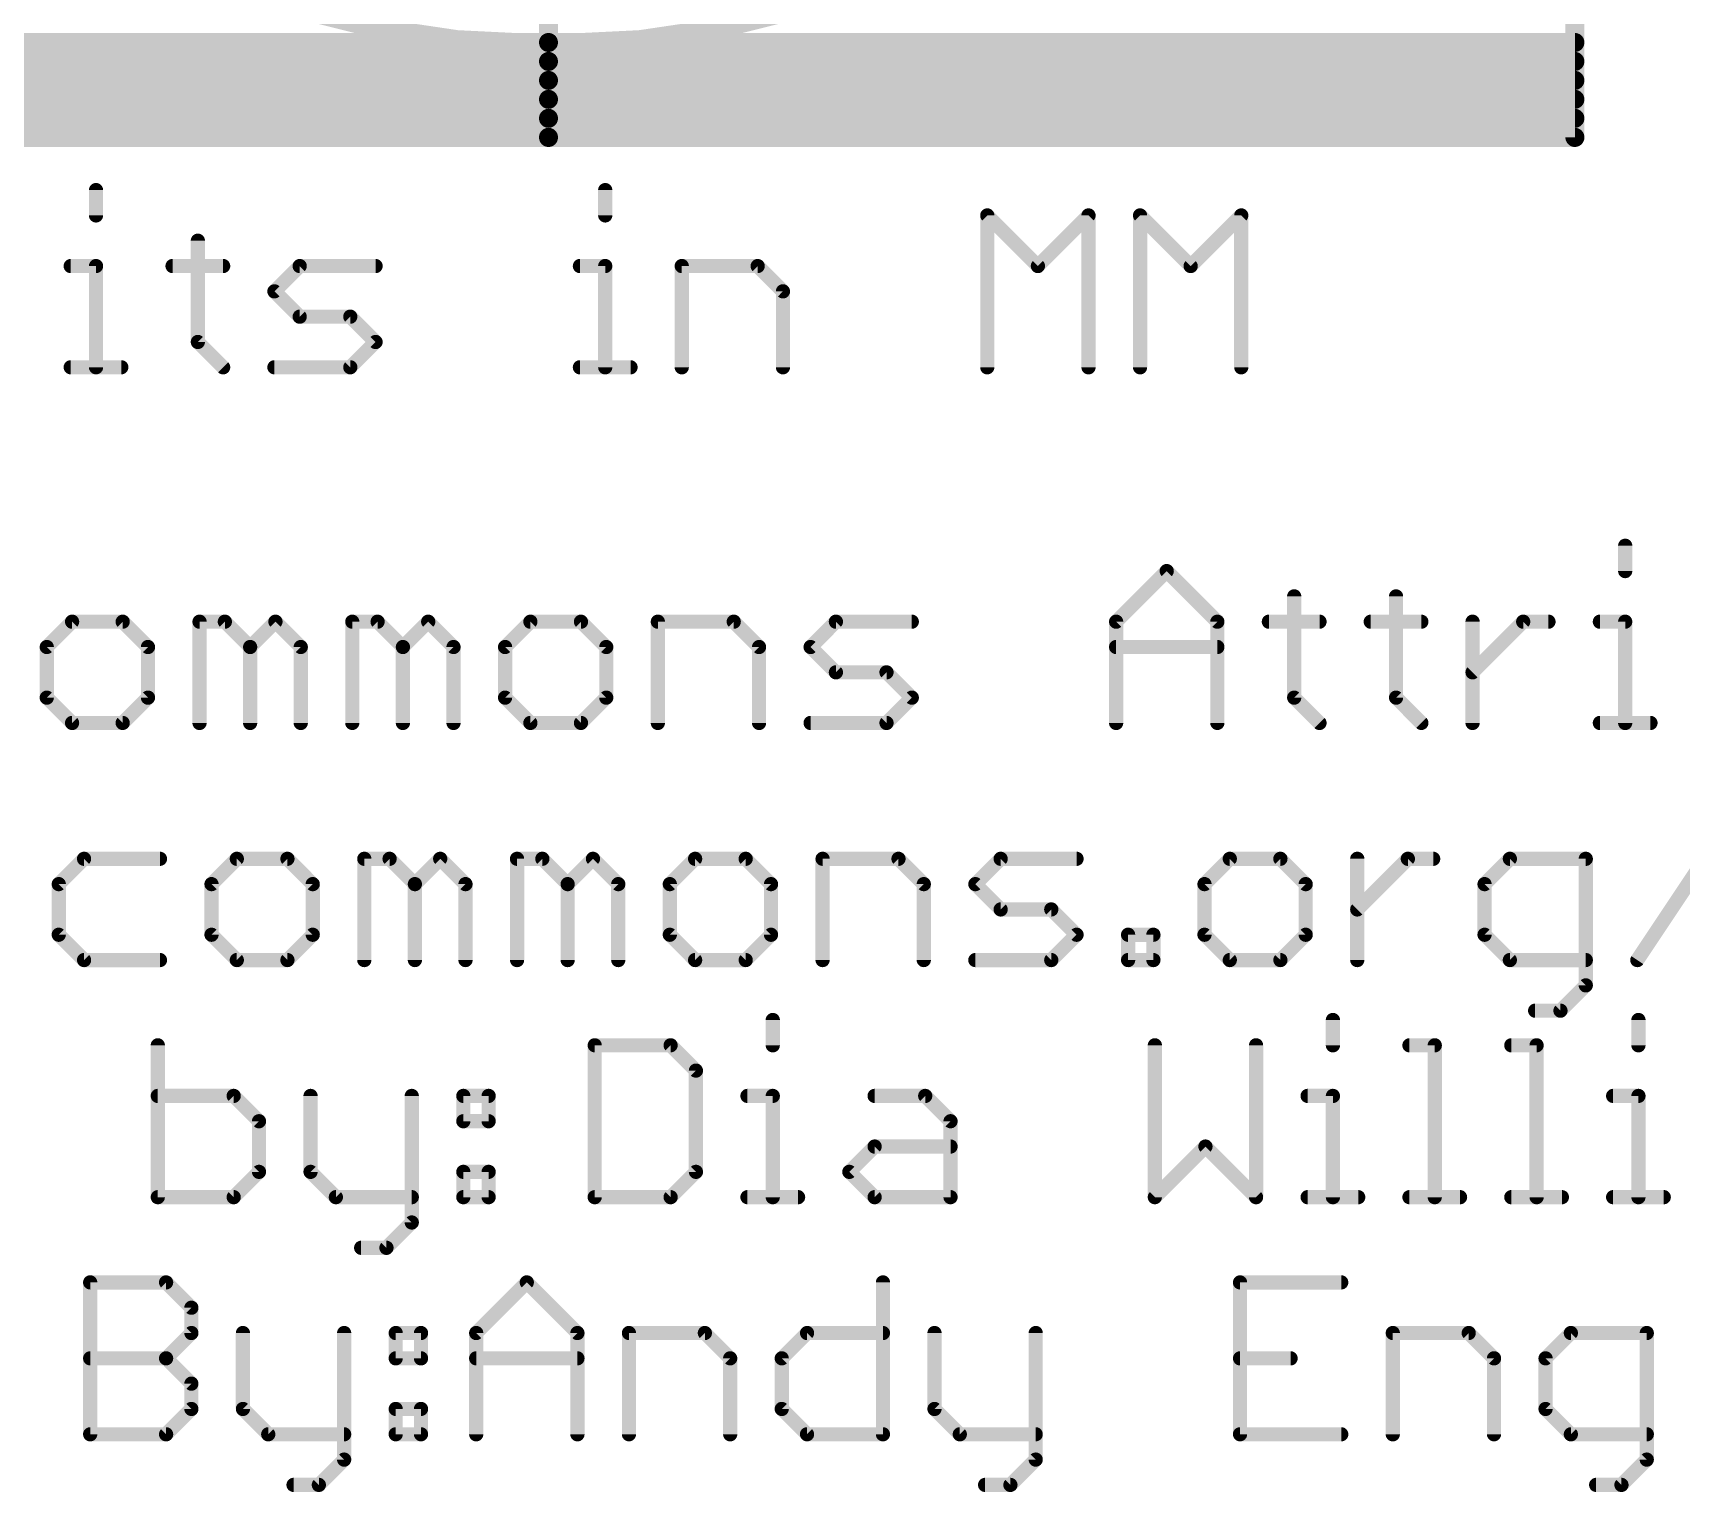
# Model space of a CAD drawing. Extents: x -39 to 92, y -66 to 29.
# Drawn here: x 5.49 to 23.15, y -14.51 to 1.12 of the extents above; entities that cross this region are included whole.
import ezdxf

# ---------------------------------------------------------------- set-up
doc = ezdxf.new("R2010")
doc.units = 0
for name, color, linetype in [('20', 53, 'CONTINUOUS'), ('29', 40, 'CONTINUOUS'), ('47', 4, 'CONTINUOUS'), ('51', 53, 'CONTINUOUS')]:
    doc.layers.add(name, color=color, linetype=linetype)

msp = doc.modelspace()

# ---------------------------------------------------------------- linework, layer by layer
at = {"layer": '20', "const_width": 0.2032}
msp.add_lwpolyline([(11.0109, 0.9982, 1), (11.0109, 20.9982, 1), (11.0109, 0.9982)], format="xyb", dxfattribs=at)
at = {"layer": '29', "const_width": 0.2032}
for points in [[(22.0109, 10.9982), (22.0109, -0.0018)], [(11.0109, -0.0018), (11.0109, 2.8982)], [(11.0109, 2.7982), (11.0109, -0.0018)], [(0.0109, 1.016), (11.0109, 1.016)], [(11.0109, 1.016), (22.0109, 1.016)], [(0.0109, 0.8128), (11.0109, 0.8128)], [(11.0109, 0.8128), (22.0109, 0.8128)], [(0.0109, 0.6096), (11.0109, 0.6096)], [(11.0109, 0.6096), (22.0109, 0.6096)], [(0.0109, 0.4064), (11.0109, 0.4064)], [(11.0109, 0.4064), (22.0109, 0.4064)], [(0.0109, 0.2032), (11.0109, 0.2032)], [(11.0109, 0.2032), (22.0109, 0.2032)], [(0.0109, 0), (11.0109, 0)], [(11.0109, -0.0018), (0.0109, -0.0018)], [(11.0109, 0), (22.0109, 0)], [(22.0109, -0.0018), (11.0109, -0.0018)]]:
    msp.add_lwpolyline(points, dxfattribs=at)
at = {"layer": '29', "const_width": 0.1016}
for points in [[(11.0109, 1.0668, 1), (11.0109, 0.9652)], [(11.0109, 0.9652, 1), (11.0109, 1.0668)], [(22.0109, 0.9652, 1), (22.0109, 1.0668)], [(11.0109, 0.8636, 1), (11.0109, 0.762)], [(11.0109, 0.762, 1), (11.0109, 0.8636)], [(22.0109, 0.762, 1), (22.0109, 0.8636)], [(11.0109, 0.6604, 1), (11.0109, 0.5588)], [(11.0109, 0.5588, 1), (11.0109, 0.6604)], [(22.0109, 0.5588, 1), (22.0109, 0.6604)], [(11.0109, 0.4572, 1), (11.0109, 0.3556)], [(11.0109, 0.3556, 1), (11.0109, 0.4572)], [(22.0109, 0.3556, 1), (22.0109, 0.4572)], [(11.0109, 0.254, 1), (11.0109, 0.1524)], [(11.0109, 0.1524, 1), (11.0109, 0.254)], [(22.0109, 0.1524, 1), (22.0109, 0.254)], [(11.0109, 0.0508, 1), (11.0109, -0.0508)], [(11.0109, 0.049, 1), (11.0109, -0.0526)], [(10.9601, -0.0018, 1), (11.0617, -0.0018)], [(10.9601, -0.0018, 1), (11.0617, -0.0018)], [(11.0109, -0.0508, 1), (11.0109, 0.0508)], [(11.0109, -0.0526, 1), (11.0109, 0.049)], [(21.9601, -0.0018, 1), (22.0617, -0.0018)], [(22.0109, -0.0508, 1), (22.0109, 0.0508)], [(22.0109, -0.0526, 1), (22.0109, 0.049)]]:
    msp.add_lwpolyline(points, format="xyb", dxfattribs=at)
at = {"layer": '47', "const_width": 0.1524}
for points in [[(6.1617, -0.5656), (6.1617, -0.8368)], [(11.6189, -0.5656), (11.6189, -0.8368)], [(15.7134, -2.4638), (15.7134, -0.8368)], [(15.7134, -0.8368), (16.2558, -1.3791)], [(16.2558, -1.3791), (16.7981, -0.8368)], [(16.7981, -0.8368), (16.7981, -2.4638)], [(17.3506, -2.4638), (17.3506, -0.8368)], [(17.3506, -0.8368), (17.8929, -1.3791)], [(17.8929, -1.3791), (18.4353, -0.8368)], [(18.4353, -0.8368), (18.4353, -2.4638)], [(7.2531, -1.108), (7.2531, -2.1926)], [(5.8905, -1.3791), (6.1617, -1.3791)], [(6.1617, -1.3791), (6.1617, -2.4638)], [(6.982, -1.3791), (7.5243, -1.3791)], [(8.0734, -1.6503), (8.3445, -1.3791)], [(8.3445, -1.3791), (9.158, -1.3791)], [(11.3477, -1.3791), (11.6189, -1.3791)], [(11.6189, -1.3791), (11.6189, -2.4638)], [(12.4391, -2.4638), (12.4391, -1.3791)], [(12.4391, -1.3791), (13.2526, -1.3791)], [(13.2526, -1.3791), (13.5238, -1.6503)], [(8.3445, -1.9215), (8.0734, -1.6503)], [(13.5238, -1.6503), (13.5238, -2.4638)], [(8.8869, -1.9215), (8.3445, -1.9215)], [(9.158, -2.1926), (8.8869, -1.9215)], [(7.2531, -2.1926), (7.5243, -2.4638)], [(8.8869, -2.4638), (9.158, -2.1926)], [(5.8905, -2.4638), (6.4328, -2.4638)], [(8.0734, -2.4638), (8.8869, -2.4638)], [(11.3477, -2.4638), (11.89, -2.4638)]]:
    msp.add_lwpolyline(points, dxfattribs=at)
at = {"layer": '47', "const_width": 0.0762}
for points in [[(6.1998, -0.5656, 1), (6.1236, -0.5656)], [(11.657, -0.5656, 1), (11.5808, -0.5656)], [(6.1236, -0.8368, 1), (6.1998, -0.8368)], [(11.5808, -0.8368, 1), (11.657, -0.8368)], [(15.7515, -0.8368, 1), (15.6753, -0.8368)], [(15.7404, -0.8099, 1), (15.6865, -0.8638)], [(16.8362, -0.8368, 1), (16.76, -0.8368)], [(16.8251, -0.8638, 1), (16.7712, -0.8099)], [(17.3887, -0.8368, 1), (17.3125, -0.8368)], [(17.3775, -0.8099, 1), (17.3237, -0.8638)], [(18.4734, -0.8368, 1), (18.3972, -0.8368)], [(18.4622, -0.8638, 1), (18.4083, -0.8099)], [(7.2912, -1.108, 1), (7.215, -1.108)], [(5.8905, -1.341, 1), (5.8905, -1.4172)], [(6.1998, -1.3791, 1), (6.1236, -1.3791)], [(6.1617, -1.4172, 1), (6.1617, -1.341)], [(6.982, -1.341, 1), (6.982, -1.4172)], [(7.5243, -1.4172, 1), (7.5243, -1.341)], [(8.3445, -1.341, 1), (8.3445, -1.4172)], [(8.3715, -1.4061, 1), (8.3176, -1.3522)], [(9.158, -1.4172, 1), (9.158, -1.341)], [(11.3477, -1.341, 1), (11.3477, -1.4172)], [(11.657, -1.3791, 1), (11.5808, -1.3791)], [(11.6189, -1.4172, 1), (11.6189, -1.341)], [(12.4772, -1.3791, 1), (12.401, -1.3791)], [(12.4391, -1.341, 1), (12.4391, -1.4172)], [(13.2796, -1.3522, 1), (13.2257, -1.4061)], [(13.2526, -1.4172, 1), (13.2526, -1.341)], [(16.2288, -1.3522, 1), (16.2827, -1.4061)], [(16.2288, -1.4061, 1), (16.2827, -1.3522)], [(17.866, -1.3522, 1), (17.9199, -1.4061)], [(17.866, -1.4061, 1), (17.9199, -1.3522)], [(8.1003, -1.6234, 1), (8.0464, -1.6772)], [(8.0464, -1.6234, 1), (8.1003, -1.6772)], [(13.5619, -1.6503, 1), (13.4857, -1.6503)], [(13.4969, -1.6772, 1), (13.5507, -1.6234)], [(8.3445, -1.8834, 1), (8.3445, -1.9596)], [(8.3176, -1.9484, 1), (8.3715, -1.8945)], [(8.9138, -1.8945, 1), (8.8599, -1.9484)], [(8.8869, -1.9596, 1), (8.8869, -1.8834)], [(7.2801, -2.1657, 1), (7.2262, -2.2196)], [(9.185, -2.2196, 1), (9.1311, -2.1657)], [(7.215, -2.1926, 1), (7.2912, -2.1926)], [(9.1311, -2.2196, 1), (9.185, -2.1657)], [(5.8905, -2.4257, 1), (5.8905, -2.5019)], [(6.1236, -2.4638, 1), (6.1998, -2.4638)], [(6.4328, -2.5019, 1), (6.4328, -2.4257)], [(7.4973, -2.4907, 1), (7.5512, -2.4369)], [(8.0734, -2.4257, 1), (8.0734, -2.5019)], [(8.8599, -2.4369, 1), (8.9138, -2.4907)], [(8.8869, -2.5019, 1), (8.8869, -2.4257)], [(11.3477, -2.4257, 1), (11.3477, -2.5019)], [(11.5808, -2.4638, 1), (11.657, -2.4638)], [(11.89, -2.5019, 1), (11.89, -2.4257)], [(12.401, -2.4638, 1), (12.4772, -2.4638)], [(13.4857, -2.4638, 1), (13.5619, -2.4638)], [(15.6753, -2.4638, 1), (15.7515, -2.4638)], [(16.76, -2.4638, 1), (16.8362, -2.4638)], [(17.3125, -2.4638, 1), (17.3887, -2.4638)], [(18.3972, -2.4638, 1), (18.4734, -2.4638)]]:
    msp.add_lwpolyline(points, format="xyb", dxfattribs=at)
at = {"layer": '51', "const_width": 0.1524}
for points in [[(22.5497, -4.3756), (22.5497, -4.6468)], [(17.0942, -5.1891), (17.6365, -4.6468)], [(17.6365, -4.6468), (18.1788, -5.1891)], [(19.0025, -4.918), (19.0025, -6.0026)], [(20.0939, -4.918), (20.0939, -6.0026)], [(5.9052, -5.1891), (5.6341, -5.4603)], [(6.4476, -5.1891), (5.9052, -5.1891)], [(6.7187, -5.4603), (6.4476, -5.1891)], [(7.2712, -6.2738), (7.2712, -5.1891)], [(7.2712, -5.1891), (7.5424, -5.1891)], [(7.5424, -5.1891), (7.8136, -5.4603)], [(7.8136, -5.4603), (8.0847, -5.1891)], [(8.0847, -5.1891), (8.3559, -5.4603)], [(8.9084, -6.2738), (8.9084, -5.1891)], [(8.9084, -5.1891), (9.1796, -5.1891)], [(9.1796, -5.1891), (9.4507, -5.4603)], [(9.4507, -5.4603), (9.7219, -5.1891)], [(9.7219, -5.1891), (9.9931, -5.4603)], [(10.8167, -5.1891), (10.5456, -5.4603)], [(11.359, -5.1891), (10.8167, -5.1891)], [(11.6302, -5.4603), (11.359, -5.1891)], [(12.1827, -6.2738), (12.1827, -5.1891)], [(12.1827, -5.1891), (12.9962, -5.1891)], [(12.9962, -5.1891), (13.2674, -5.4603)], [(13.8199, -5.4603), (14.091, -5.1891)], [(14.091, -5.1891), (14.9045, -5.1891)], [(17.0942, -6.2738), (17.0942, -5.1891)], [(18.1788, -5.1891), (18.1788, -6.2738)], [(18.7313, -5.1891), (19.2737, -5.1891)], [(19.8228, -5.1891), (20.3651, -5.1891)], [(20.9142, -6.2738), (20.9142, -5.1891)], [(20.9142, -5.7315), (21.4565, -5.1891)], [(21.4565, -5.1891), (21.7277, -5.1891)], [(22.2785, -5.1891), (22.5497, -5.1891)], [(22.5497, -5.1891), (22.5497, -6.2738)], [(5.6341, -5.4603), (5.6341, -6.0026)], [(6.7187, -6.0026), (6.7187, -5.4603)], [(7.8136, -5.4603), (7.8136, -6.2738)], [(8.3559, -5.4603), (8.3559, -6.2738)], [(9.4507, -5.4603), (9.4507, -6.2738)], [(9.9931, -5.4603), (9.9931, -6.2738)], [(10.5456, -5.4603), (10.5456, -6.0026)], [(11.6302, -6.0026), (11.6302, -5.4603)], [(13.2674, -5.4603), (13.2674, -6.2738)], [(14.091, -5.7315), (13.8199, -5.4603)], [(17.0942, -5.4603), (18.1788, -5.4603)], [(14.6334, -5.7315), (14.091, -5.7315)], [(14.9045, -6.0026), (14.6334, -5.7315)], [(5.6341, -6.0026), (5.9052, -6.2738)], [(6.4476, -6.2738), (6.7187, -6.0026)], [(10.5456, -6.0026), (10.8167, -6.2738)], [(11.359, -6.2738), (11.6302, -6.0026)], [(14.6334, -6.2738), (14.9045, -6.0026)], [(19.0025, -6.0026), (19.2737, -6.2738)], [(20.0939, -6.0026), (20.3651, -6.2738)], [(5.9052, -6.2738), (6.4476, -6.2738)], [(10.8167, -6.2738), (11.359, -6.2738)], [(13.8199, -6.2738), (14.6334, -6.2738)], [(22.2785, -6.2738), (22.8208, -6.2738)], [(22.6798, -8.8138), (23.7644, -7.1868)], [(6.0337, -7.7291), (5.7625, -8.0003)], [(6.8471, -7.7291), (6.0337, -7.7291)], [(7.6708, -7.7291), (7.3996, -8.0003)], [(8.2131, -7.7291), (7.6708, -7.7291)], [(8.4843, -8.0003), (8.2131, -7.7291)], [(9.0368, -8.8138), (9.0368, -7.7291)], [(9.0368, -7.7291), (9.308, -7.7291)], [(9.308, -7.7291), (9.5791, -8.0003)], [(9.5791, -8.0003), (9.8503, -7.7291)], [(9.8503, -7.7291), (10.1215, -8.0003)], [(10.674, -8.8138), (10.674, -7.7291)], [(10.674, -7.7291), (10.9451, -7.7291)], [(10.9451, -7.7291), (11.2163, -8.0003)], [(11.2163, -8.0003), (11.4875, -7.7291)], [(11.4875, -7.7291), (11.7586, -8.0003)], [(12.5823, -7.7291), (12.3111, -8.0003)], [(13.1246, -7.7291), (12.5823, -7.7291)], [(13.3958, -8.0003), (13.1246, -7.7291)], [(13.9483, -8.8138), (13.9483, -7.7291)], [(13.9483, -7.7291), (14.7618, -7.7291)], [(14.7618, -7.7291), (15.0329, -8.0003)], [(15.5854, -8.0003), (15.8566, -7.7291)], [(15.8566, -7.7291), (16.6701, -7.7291)], [(18.3123, -7.7291), (18.0412, -8.0003)], [(18.8547, -7.7291), (18.3123, -7.7291)], [(19.1258, -8.0003), (18.8547, -7.7291)], [(19.6783, -8.8138), (19.6783, -7.7291)], [(19.6783, -8.2715), (20.2206, -7.7291)], [(20.2206, -7.7291), (20.4918, -7.7291)], [(21.3138, -7.7291), (21.0426, -8.0003)], [(22.1273, -7.7291), (21.3138, -7.7291)], [(22.1273, -9.085), (22.1273, -7.7291)], [(5.7625, -8.0003), (5.7625, -8.5426)], [(7.3996, -8.0003), (7.3996, -8.5426)], [(8.4843, -8.5426), (8.4843, -8.0003)], [(9.5791, -8.0003), (9.5791, -8.8138)], [(10.1215, -8.0003), (10.1215, -8.8138)], [(11.2163, -8.0003), (11.2163, -8.8138)], [(11.7586, -8.0003), (11.7586, -8.8138)], [(12.3111, -8.0003), (12.3111, -8.5426)], [(13.3958, -8.5426), (13.3958, -8.0003)], [(15.0329, -8.0003), (15.0329, -8.8138)], [(15.8566, -8.2715), (15.5854, -8.0003)], [(18.0412, -8.0003), (18.0412, -8.5426)], [(19.1258, -8.5426), (19.1258, -8.0003)], [(21.0426, -8.0003), (21.0426, -8.5426)], [(16.3989, -8.2715), (15.8566, -8.2715)], [(16.6701, -8.5426), (16.3989, -8.2715)], [(5.7625, -8.5426), (6.0337, -8.8138)], [(7.3996, -8.5426), (7.6708, -8.8138)], [(8.2131, -8.8138), (8.4843, -8.5426)], [(12.3111, -8.5426), (12.5823, -8.8138)], [(13.1246, -8.8138), (13.3958, -8.5426)], [(16.3989, -8.8138), (16.6701, -8.5426)], [(17.2226, -8.8138), (17.2226, -8.5426)], [(17.2226, -8.5426), (17.4937, -8.5426)], [(17.4937, -8.5426), (17.4937, -8.8138)], [(18.0412, -8.5426), (18.3123, -8.8138)], [(18.8547, -8.8138), (19.1258, -8.5426)], [(21.0426, -8.5426), (21.3138, -8.8138)], [(6.0337, -8.8138), (6.8471, -8.8138)], [(7.6708, -8.8138), (8.2131, -8.8138)], [(12.5823, -8.8138), (13.1246, -8.8138)], [(15.5854, -8.8138), (16.3989, -8.8138)], [(17.4937, -8.8138), (17.2226, -8.8138)], [(18.3123, -8.8138), (18.8547, -8.8138)], [(21.3138, -8.8138), (22.1273, -8.8138)], [(21.8561, -9.3561), (22.1273, -9.085)], [(21.5849, -9.3561), (21.8561, -9.3561)], [(13.4145, -9.4556), (13.4145, -9.7268)], [(19.4174, -9.4556), (19.4174, -9.7268)], [(22.6917, -9.4556), (22.6917, -9.7268)], [(6.8238, -9.7268), (6.8238, -11.3538)], [(11.5062, -9.7268), (11.5062, -11.3538)], [(12.3197, -9.7268), (11.5062, -9.7268)], [(12.5909, -9.998), (12.3197, -9.7268)], [(17.5091, -9.7268), (17.5091, -11.3538)], [(18.5938, -11.3538), (18.5938, -9.7268)], [(20.2377, -9.7268), (20.5089, -9.7268)], [(20.5089, -9.7268), (20.5089, -11.3538)], [(21.3291, -9.7268), (21.6003, -9.7268)], [(21.6003, -9.7268), (21.6003, -11.3538)], [(12.5909, -11.0826), (12.5909, -9.998)], [(7.6373, -10.2691), (6.8238, -10.2691)], [(7.9085, -10.5403), (7.6373, -10.2691)], [(8.461, -10.2691), (8.461, -11.0826)], [(9.5456, -10.2691), (9.5456, -11.625)], [(10.0981, -10.2691), (10.3693, -10.2691)], [(10.0981, -10.5403), (10.0981, -10.2691)], [(10.3693, -10.2691), (10.3693, -10.5403)], [(13.1434, -10.2691), (13.4145, -10.2691)], [(13.4145, -10.2691), (13.4145, -11.3538)], [(14.506, -10.2691), (15.0483, -10.2691)], [(15.0483, -10.2691), (15.3195, -10.5403)], [(19.1463, -10.2691), (19.4174, -10.2691)], [(19.4174, -10.2691), (19.4174, -11.3538)], [(22.4206, -10.2691), (22.6917, -10.2691)], [(22.6917, -10.2691), (22.6917, -11.3538)], [(7.9085, -11.0826), (7.9085, -10.5403)], [(10.3693, -10.5403), (10.0981, -10.5403)], [(15.3195, -10.5403), (15.3195, -11.3538)], [(14.2348, -11.0826), (14.506, -10.8115)], [(14.506, -10.8115), (15.3195, -10.8115)], [(17.5091, -11.3538), (18.0514, -10.8115)], [(18.0514, -10.8115), (18.5938, -11.3538)], [(7.6373, -11.3538), (7.9085, -11.0826)], [(8.461, -11.0826), (8.7322, -11.3538)], [(10.0981, -11.0826), (10.3693, -11.0826)], [(10.0981, -11.3538), (10.0981, -11.0826)], [(10.3693, -11.0826), (10.3693, -11.3538)], [(12.3197, -11.3538), (12.5909, -11.0826)], [(14.506, -11.3538), (14.2348, -11.0826)], [(6.8238, -11.3538), (7.6373, -11.3538)], [(8.7322, -11.3538), (9.5456, -11.3538)], [(10.3693, -11.3538), (10.0981, -11.3538)], [(11.5062, -11.3538), (12.3197, -11.3538)], [(13.1434, -11.3538), (13.6857, -11.3538)], [(15.3195, -11.3538), (14.506, -11.3538)], [(19.1463, -11.3538), (19.6886, -11.3538)], [(20.2377, -11.3538), (20.78, -11.3538)], [(21.3291, -11.3538), (21.8715, -11.3538)], [(22.4206, -11.3538), (22.9629, -11.3538)], [(9.5456, -11.625), (9.2745, -11.8961)], [(9.2745, -11.8961), (9.0033, -11.8961)], [(6.0992, -13.8938), (6.0992, -12.2668)], [(6.0992, -12.2668), (6.9127, -12.2668)], [(6.9127, -12.2668), (7.1838, -12.538)], [(10.2362, -12.8091), (10.7785, -12.2668)], [(10.7785, -12.2668), (11.3209, -12.8091)], [(14.5952, -12.2668), (14.5952, -13.8938)], [(19.5066, -12.2668), (18.422, -12.2668)], [(18.422, -12.2668), (18.422, -13.8938)], [(7.1838, -12.538), (7.1838, -12.8091)], [(7.1838, -12.8091), (6.9127, -13.0803)], [(7.7363, -12.8091), (7.7363, -13.6226)], [(8.821, -12.8091), (8.821, -14.165)], [(9.3735, -12.8091), (9.6446, -12.8091)], [(9.3735, -13.0803), (9.3735, -12.8091)], [(9.6446, -12.8091), (9.6446, -13.0803)], [(10.2362, -13.8938), (10.2362, -12.8091)], [(11.3209, -12.8091), (11.3209, -13.8938)], [(11.8734, -13.8938), (11.8734, -12.8091)], [(11.8734, -12.8091), (12.6868, -12.8091)], [(12.6868, -12.8091), (12.958, -13.0803)], [(13.5105, -13.0803), (13.7817, -12.8091)], [(13.7817, -12.8091), (14.5952, -12.8091)], [(15.1477, -12.8091), (15.1477, -13.6226)], [(16.2323, -12.8091), (16.2323, -14.165)], [(20.0591, -13.8938), (20.0591, -12.8091)], [(20.0591, -12.8091), (20.8726, -12.8091)], [(20.8726, -12.8091), (21.1438, -13.0803)], [(21.9675, -12.8091), (21.6963, -13.0803)], [(22.781, -12.8091), (21.9675, -12.8091)], [(22.781, -14.165), (22.781, -12.8091)], [(6.0992, -13.0803), (6.9127, -13.0803)], [(6.9127, -13.0803), (7.1838, -13.3515)], [(9.6446, -13.0803), (9.3735, -13.0803)], [(10.2362, -13.0803), (11.3209, -13.0803)], [(12.958, -13.0803), (12.958, -13.8938)], [(13.5105, -13.6226), (13.5105, -13.0803)], [(18.422, -13.0803), (18.9643, -13.0803)], [(21.1438, -13.0803), (21.1438, -13.8938)], [(21.6963, -13.0803), (21.6963, -13.6226)], [(7.1838, -13.3515), (7.1838, -13.6226)], [(7.1838, -13.6226), (6.9127, -13.8938)], [(7.7363, -13.6226), (8.0075, -13.8938)], [(9.3735, -13.6226), (9.6446, -13.6226)], [(9.3735, -13.8938), (9.3735, -13.6226)], [(9.6446, -13.6226), (9.6446, -13.8938)], [(13.7817, -13.8938), (13.5105, -13.6226)], [(15.1477, -13.6226), (15.4188, -13.8938)], [(21.6963, -13.6226), (21.9675, -13.8938)], [(6.9127, -13.8938), (6.0992, -13.8938)], [(8.0075, -13.8938), (8.821, -13.8938)], [(9.6446, -13.8938), (9.3735, -13.8938)], [(14.5952, -13.8938), (13.7817, -13.8938)], [(15.4188, -13.8938), (16.2323, -13.8938)], [(18.422, -13.8938), (19.5066, -13.8938)], [(21.9675, -13.8938), (22.781, -13.8938)], [(8.821, -14.165), (8.5498, -14.4361)], [(16.2323, -14.165), (15.9612, -14.4361)], [(22.5098, -14.4361), (22.781, -14.165)], [(8.5498, -14.4361), (8.2787, -14.4361)], [(15.9612, -14.4361), (15.69, -14.4361)], [(22.2386, -14.4361), (22.5098, -14.4361)]]:
    msp.add_lwpolyline(points, dxfattribs=at)
at = {"layer": '51', "const_width": 0.0762}
for points in [[(22.5878, -4.3756, 1), (22.5116, -4.3756)], [(17.6634, -4.6199, 1), (17.6096, -4.6738)], [(17.6634, -4.6738, 1), (17.6096, -4.6199)], [(22.5116, -4.6468, 1), (22.5878, -4.6468)], [(19.0406, -4.918, 1), (18.9644, -4.918)], [(20.132, -4.918, 1), (20.0558, -4.918)], [(5.9052, -5.151, 1), (5.9052, -5.2272)], [(5.9322, -5.2161, 1), (5.8783, -5.1622)], [(6.4745, -5.1622, 1), (6.4206, -5.2161)], [(6.4476, -5.2272, 1), (6.4476, -5.151)], [(7.3093, -5.1891, 1), (7.2331, -5.1891)], [(7.2712, -5.151, 1), (7.2712, -5.2272)], [(7.5693, -5.1622, 1), (7.5155, -5.2161)], [(7.5424, -5.2272, 1), (7.5424, -5.151)], [(8.1117, -5.1622, 1), (8.0578, -5.2161)], [(8.1117, -5.2161, 1), (8.0578, -5.1622)], [(8.9465, -5.1891, 1), (8.8703, -5.1891)], [(8.9084, -5.151, 1), (8.9084, -5.2272)], [(9.2065, -5.1622, 1), (9.1526, -5.2161)], [(9.1796, -5.2272, 1), (9.1796, -5.151)], [(9.7488, -5.1622, 1), (9.6949, -5.2161)], [(9.7488, -5.2161, 1), (9.6949, -5.1622)], [(10.8167, -5.151, 1), (10.8167, -5.2272)], [(10.8437, -5.2161, 1), (10.7898, -5.1622)], [(11.386, -5.1622, 1), (11.3321, -5.2161)], [(11.359, -5.2272, 1), (11.359, -5.151)], [(12.2208, -5.1891, 1), (12.1446, -5.1891)], [(12.1827, -5.151, 1), (12.1827, -5.2272)], [(13.0231, -5.1622, 1), (12.9693, -5.2161)], [(12.9962, -5.2272, 1), (12.9962, -5.151)], [(14.091, -5.151, 1), (14.091, -5.2272)], [(14.118, -5.2161, 1), (14.0641, -5.1622)], [(14.9045, -5.2272, 1), (14.9045, -5.151)], [(17.1323, -5.1891, 1), (17.0561, -5.1891)], [(18.2169, -5.1891, 1), (18.1407, -5.1891)], [(18.7313, -5.151, 1), (18.7313, -5.2272)], [(19.2737, -5.2272, 1), (19.2737, -5.151)], [(19.8228, -5.151, 1), (19.8228, -5.2272)], [(20.3651, -5.2272, 1), (20.3651, -5.151)], [(20.9523, -5.1891, 1), (20.8761, -5.1891)], [(21.4565, -5.151, 1), (21.4565, -5.2272)], [(21.4835, -5.2161, 1), (21.4296, -5.1622)], [(21.7277, -5.2272, 1), (21.7277, -5.151)], [(22.2785, -5.151, 1), (22.2785, -5.2272)], [(22.5878, -5.1891, 1), (22.5116, -5.1891)], [(22.5497, -5.2272, 1), (22.5497, -5.151)], [(17.0672, -5.1622, 1), (17.1211, -5.2161)], [(18.1519, -5.2161, 1), (18.2058, -5.1622)], [(5.6722, -5.4603, 1), (5.596, -5.4603)], [(5.6071, -5.4334, 1), (5.661, -5.4872)], [(6.7568, -5.4603, 1), (6.6806, -5.4603)], [(6.6918, -5.4872, 1), (6.7457, -5.4334)], [(7.8517, -5.4603, 1), (7.7755, -5.4603)], [(7.7866, -5.4334, 1), (7.8405, -5.4872)], [(7.7866, -5.4872, 1), (7.8405, -5.4334)], [(8.394, -5.4603, 1), (8.3178, -5.4603)], [(8.329, -5.4872, 1), (8.3828, -5.4334)], [(9.4888, -5.4603, 1), (9.4126, -5.4603)], [(9.4238, -5.4334, 1), (9.4777, -5.4872)], [(9.4238, -5.4872, 1), (9.4777, -5.4334)], [(10.0312, -5.4603, 1), (9.955, -5.4603)], [(9.9661, -5.4872, 1), (10.02, -5.4334)], [(10.5837, -5.4603, 1), (10.5075, -5.4603)], [(10.5186, -5.4334, 1), (10.5725, -5.4872)], [(11.6683, -5.4603, 1), (11.5921, -5.4603)], [(11.6033, -5.4872, 1), (11.6572, -5.4334)], [(13.3055, -5.4603, 1), (13.2293, -5.4603)], [(13.2404, -5.4872, 1), (13.2943, -5.4334)], [(13.8468, -5.4334, 1), (13.7929, -5.4872)], [(13.7929, -5.4334, 1), (13.8468, -5.4872)], [(17.0942, -5.4222, 1), (17.0942, -5.4984)], [(18.1788, -5.4984, 1), (18.1788, -5.4222)], [(14.091, -5.6934, 1), (14.091, -5.7696)], [(14.0641, -5.7584, 1), (14.118, -5.7045)], [(14.6603, -5.7045, 1), (14.6064, -5.7584)], [(14.6334, -5.7696, 1), (14.6334, -5.6934)], [(20.8873, -5.7045, 1), (20.9411, -5.7584)], [(5.661, -5.9757, 1), (5.6071, -6.0296)], [(5.596, -6.0026, 1), (5.6722, -6.0026)], [(6.6806, -6.0026, 1), (6.7568, -6.0026)], [(6.7457, -6.0296, 1), (6.6918, -5.9757)], [(10.5725, -5.9757, 1), (10.5186, -6.0296)], [(10.5075, -6.0026, 1), (10.5837, -6.0026)], [(11.5921, -6.0026, 1), (11.6683, -6.0026)], [(11.6571, -6.0296, 1), (11.6033, -5.9757)], [(14.9315, -6.0296, 1), (14.8776, -5.9757)], [(14.8776, -6.0296, 1), (14.9315, -5.9757)], [(19.0294, -5.9757, 1), (18.9756, -6.0296)], [(18.9644, -6.0026, 1), (19.0406, -6.0026)], [(20.1209, -5.9757, 1), (20.067, -6.0296)], [(20.0558, -6.0026, 1), (20.132, -6.0026)], [(5.9052, -6.2357, 1), (5.9052, -6.3119)], [(5.8783, -6.3007, 1), (5.9322, -6.2469)], [(6.4206, -6.2469, 1), (6.4745, -6.3007)], [(6.4476, -6.3119, 1), (6.4476, -6.2357)], [(7.2331, -6.2738, 1), (7.3093, -6.2738)], [(7.7755, -6.2738, 1), (7.8517, -6.2738)], [(8.3178, -6.2738, 1), (8.394, -6.2738)], [(8.8703, -6.2738, 1), (8.9465, -6.2738)], [(9.4126, -6.2738, 1), (9.4888, -6.2738)], [(9.955, -6.2738, 1), (10.0312, -6.2738)], [(10.8167, -6.2357, 1), (10.8167, -6.3119)], [(10.7898, -6.3007, 1), (10.8437, -6.2469)], [(11.3321, -6.2469, 1), (11.386, -6.3007)], [(11.359, -6.3119, 1), (11.359, -6.2357)], [(12.1446, -6.2738, 1), (12.2208, -6.2738)], [(13.2293, -6.2738, 1), (13.3055, -6.2738)], [(13.8199, -6.2357, 1), (13.8199, -6.3119)], [(14.6064, -6.2469, 1), (14.6603, -6.3007)], [(14.6334, -6.3119, 1), (14.6334, -6.2357)], [(17.0561, -6.2738, 1), (17.1323, -6.2738)], [(18.1407, -6.2738, 1), (18.2169, -6.2738)], [(19.2467, -6.3007, 1), (19.3006, -6.2469)], [(20.3382, -6.3007, 1), (20.392, -6.2469)], [(20.8761, -6.2738, 1), (20.9523, -6.2738)], [(22.2785, -6.2357, 1), (22.2785, -6.3119)], [(22.5116, -6.2738, 1), (22.5878, -6.2738)], [(22.8208, -6.3119, 1), (22.8208, -6.2357)], [(6.0337, -7.691, 1), (6.0337, -7.7672)], [(6.0606, -7.7561, 1), (6.0067, -7.7022)], [(6.8471, -7.7672, 1), (6.8471, -7.691)], [(7.6708, -7.691, 1), (7.6708, -7.7672)], [(7.6977, -7.7561, 1), (7.6439, -7.7022)], [(8.2401, -7.7022, 1), (8.1862, -7.7561)], [(8.2131, -7.7672, 1), (8.2131, -7.691)], [(9.0749, -7.7291, 1), (8.9987, -7.7291)], [(9.0368, -7.691, 1), (9.0368, -7.7672)], [(9.3349, -7.7022, 1), (9.281, -7.7561)], [(9.308, -7.7672, 1), (9.308, -7.691)], [(9.8772, -7.7022, 1), (9.8234, -7.7561)], [(9.8772, -7.7561, 1), (9.8234, -7.7022)], [(10.7121, -7.7291, 1), (10.6359, -7.7291)], [(10.674, -7.691, 1), (10.674, -7.7672)], [(10.9721, -7.7022, 1), (10.9182, -7.7561)], [(10.9451, -7.7672, 1), (10.9451, -7.691)], [(11.5144, -7.7022, 1), (11.4605, -7.7561)], [(11.5144, -7.7561, 1), (11.4605, -7.7022)], [(12.5823, -7.691, 1), (12.5823, -7.7672)], [(12.6092, -7.7561, 1), (12.5553, -7.7022)], [(13.1515, -7.7022, 1), (13.0977, -7.7561)], [(13.1246, -7.7672, 1), (13.1246, -7.691)], [(13.9864, -7.7291, 1), (13.9102, -7.7291)], [(13.9483, -7.691, 1), (13.9483, -7.7672)], [(14.7887, -7.7022, 1), (14.7348, -7.7561)], [(14.7618, -7.7672, 1), (14.7618, -7.691)], [(15.8566, -7.691, 1), (15.8566, -7.7672)], [(15.8835, -7.7561, 1), (15.8296, -7.7022)], [(16.6701, -7.7672, 1), (16.6701, -7.691)], [(18.3123, -7.691, 1), (18.3123, -7.7672)], [(18.3393, -7.7561, 1), (18.2854, -7.7022)], [(18.8816, -7.7022, 1), (18.8277, -7.7561)], [(18.8547, -7.7672, 1), (18.8547, -7.691)], [(19.7164, -7.7291, 1), (19.6402, -7.7291)], [(20.2206, -7.691, 1), (20.2206, -7.7672)], [(20.2476, -7.7561, 1), (20.1937, -7.7022)], [(20.4918, -7.7672, 1), (20.4918, -7.691)], [(21.3138, -7.691, 1), (21.3138, -7.7672)], [(21.3407, -7.7561, 1), (21.2868, -7.7022)], [(22.1654, -7.7291, 1), (22.0892, -7.7291)], [(22.1273, -7.7672, 1), (22.1273, -7.691)], [(5.8006, -8.0003, 1), (5.7244, -8.0003)], [(5.7355, -7.9734, 1), (5.7894, -8.0272)], [(7.4377, -8.0003, 1), (7.3615, -8.0003)], [(7.3727, -7.9734, 1), (7.4266, -8.0272)], [(8.5224, -8.0003, 1), (8.4462, -8.0003)], [(8.4574, -8.0272, 1), (8.5112, -7.9734)], [(9.6172, -8.0003, 1), (9.541, -8.0003)], [(9.5522, -7.9734, 1), (9.6061, -8.0272)], [(9.5522, -8.0272, 1), (9.6061, -7.9734)], [(10.1596, -8.0003, 1), (10.0834, -8.0003)], [(10.0945, -8.0272, 1), (10.1484, -7.9734)], [(11.2544, -8.0003, 1), (11.1782, -8.0003)], [(11.1893, -7.9734, 1), (11.2432, -8.0272)], [(11.1893, -8.0272, 1), (11.2432, -7.9734)], [(11.7967, -8.0003, 1), (11.7205, -8.0003)], [(11.7317, -8.0272, 1), (11.7856, -7.9734)], [(12.3492, -8.0003, 1), (12.273, -8.0003)], [(12.2842, -7.9734, 1), (12.3381, -8.0272)], [(13.4339, -8.0003, 1), (13.3577, -8.0003)], [(13.3688, -8.0272, 1), (13.4227, -7.9734)], [(15.071, -8.0003, 1), (14.9948, -8.0003)], [(15.006, -8.0272, 1), (15.0599, -7.9734)], [(15.6124, -7.9734, 1), (15.5585, -8.0272)], [(15.5585, -7.9734, 1), (15.6124, -8.0272)], [(18.0793, -8.0003, 1), (18.0031, -8.0003)], [(18.0142, -7.9734, 1), (18.0681, -8.0272)], [(19.1639, -8.0003, 1), (19.0877, -8.0003)], [(19.0989, -8.0272, 1), (19.1528, -7.9734)], [(21.0807, -8.0003, 1), (21.0045, -8.0003)], [(21.0157, -7.9734, 1), (21.0696, -8.0272)], [(15.8566, -8.2334, 1), (15.8566, -8.3096)], [(15.8296, -8.2984, 1), (15.8835, -8.2445)], [(16.4259, -8.2445, 1), (16.372, -8.2984)], [(16.3989, -8.3096, 1), (16.3989, -8.2334)], [(19.6514, -8.2445, 1), (19.7053, -8.2984)], [(5.7894, -8.5157, 1), (5.7355, -8.5696)], [(7.4266, -8.5157, 1), (7.3727, -8.5696)], [(8.5112, -8.5696, 1), (8.4574, -8.5157)], [(12.3381, -8.5157, 1), (12.2842, -8.5696)], [(13.4227, -8.5696, 1), (13.3688, -8.5157)], [(16.697, -8.5696, 1), (16.6431, -8.5157)], [(16.6431, -8.5696, 1), (16.697, -8.5157)], [(17.2607, -8.5426, 1), (17.1845, -8.5426)], [(17.2226, -8.5045, 1), (17.2226, -8.5807)], [(17.5318, -8.5426, 1), (17.4556, -8.5426)], [(17.4937, -8.5807, 1), (17.4937, -8.5045)], [(18.0681, -8.5157, 1), (18.0142, -8.5696)], [(19.1528, -8.5696, 1), (19.0989, -8.5157)], [(21.0696, -8.5157, 1), (21.0157, -8.5696)], [(5.7244, -8.5426, 1), (5.8006, -8.5426)], [(7.3615, -8.5426, 1), (7.4377, -8.5426)], [(8.4462, -8.5426, 1), (8.5224, -8.5426)], [(12.273, -8.5426, 1), (12.3492, -8.5426)], [(13.3577, -8.5426, 1), (13.4339, -8.5426)], [(18.0031, -8.5426, 1), (18.0793, -8.5426)], [(19.0877, -8.5426, 1), (19.1639, -8.5426)], [(21.0045, -8.5426, 1), (21.0807, -8.5426)], [(6.0337, -8.7757, 1), (6.0337, -8.8519)], [(6.0067, -8.8407, 1), (6.0606, -8.7869)], [(6.8471, -8.8519, 1), (6.8471, -8.7757)], [(7.6708, -8.7757, 1), (7.6708, -8.8519)], [(7.6439, -8.8407, 1), (7.6977, -8.7869)], [(8.1862, -8.7869, 1), (8.2401, -8.8407)], [(8.2131, -8.8519, 1), (8.2131, -8.7757)], [(8.9987, -8.8138, 1), (9.0749, -8.8138)], [(9.541, -8.8138, 1), (9.6172, -8.8138)], [(10.0834, -8.8138, 1), (10.1596, -8.8138)], [(10.6359, -8.8138, 1), (10.7121, -8.8138)], [(11.1782, -8.8138, 1), (11.2544, -8.8138)], [(11.7205, -8.8138, 1), (11.7967, -8.8138)], [(12.5823, -8.7757, 1), (12.5823, -8.8519)], [(12.5553, -8.8407, 1), (12.6092, -8.7869)], [(13.0977, -8.7869, 1), (13.1515, -8.8407)], [(13.1246, -8.8519, 1), (13.1246, -8.7757)], [(13.9102, -8.8138, 1), (13.9864, -8.8138)], [(14.9948, -8.8138, 1), (15.071, -8.8138)], [(15.5854, -8.7757, 1), (15.5854, -8.8519)], [(16.372, -8.7869, 1), (16.4259, -8.8407)], [(16.3989, -8.8519, 1), (16.3989, -8.7757)], [(17.2226, -8.7757, 1), (17.2226, -8.8519)], [(17.1845, -8.8138, 1), (17.2607, -8.8138)], [(17.4556, -8.8138, 1), (17.5318, -8.8138)], [(17.4937, -8.8519, 1), (17.4937, -8.7757)], [(18.3123, -8.7757, 1), (18.3123, -8.8519)], [(18.2854, -8.8407, 1), (18.3393, -8.7869)], [(18.8277, -8.7869, 1), (18.8816, -8.8407)], [(18.8547, -8.8519, 1), (18.8547, -8.7757)], [(19.6402, -8.8138, 1), (19.7164, -8.8138)], [(21.3138, -8.7757, 1), (21.3138, -8.8519)], [(21.2868, -8.8407, 1), (21.3407, -8.7869)], [(22.1273, -8.8519, 1), (22.1273, -8.7757)], [(22.6481, -8.7927, 1), (22.7115, -8.8349)], [(22.0892, -9.085, 1), (22.1654, -9.085)], [(22.1542, -9.1119, 1), (22.1003, -9.058)], [(21.5849, -9.318, 1), (21.5849, -9.3942)], [(21.8292, -9.3292, 1), (21.883, -9.3831)], [(21.8561, -9.3942, 1), (21.8561, -9.318)], [(13.4526, -9.4556, 1), (13.3764, -9.4556)], [(19.4555, -9.4556, 1), (19.3793, -9.4556)], [(22.7298, -9.4556, 1), (22.6536, -9.4556)], [(6.8619, -9.7268, 1), (6.7857, -9.7268)], [(11.5443, -9.7268, 1), (11.4681, -9.7268)], [(11.5062, -9.6887, 1), (11.5062, -9.7649)], [(12.3466, -9.6999, 1), (12.2928, -9.7538)], [(12.3197, -9.7649, 1), (12.3197, -9.6887)], [(13.3764, -9.7268, 1), (13.4526, -9.7268)], [(17.5472, -9.7268, 1), (17.471, -9.7268)], [(18.6319, -9.7268, 1), (18.5557, -9.7268)], [(19.3793, -9.7268, 1), (19.4555, -9.7268)], [(20.2377, -9.6887, 1), (20.2377, -9.7649)], [(20.547, -9.7268, 1), (20.4708, -9.7268)], [(20.5089, -9.7649, 1), (20.5089, -9.6887)], [(21.3291, -9.6887, 1), (21.3291, -9.7649)], [(21.6384, -9.7268, 1), (21.5622, -9.7268)], [(21.6003, -9.7649, 1), (21.6003, -9.6887)], [(22.6536, -9.7268, 1), (22.7298, -9.7268)], [(12.629, -9.998, 1), (12.5528, -9.998)], [(12.5639, -10.0249, 1), (12.6178, -9.971)], [(6.8238, -10.231, 1), (6.8238, -10.3072)], [(7.6643, -10.2422, 1), (7.6104, -10.2961)], [(7.6373, -10.3072, 1), (7.6373, -10.231)], [(8.4991, -10.2691, 1), (8.4229, -10.2691)], [(9.5837, -10.2691, 1), (9.5075, -10.2691)], [(10.0981, -10.231, 1), (10.0981, -10.3072)], [(10.1362, -10.2691, 1), (10.06, -10.2691)], [(10.4074, -10.2691, 1), (10.3312, -10.2691)], [(10.3693, -10.3072, 1), (10.3693, -10.231)], [(13.1434, -10.231, 1), (13.1434, -10.3072)], [(13.4526, -10.2691, 1), (13.3764, -10.2691)], [(13.4145, -10.3072, 1), (13.4145, -10.231)], [(14.506, -10.231, 1), (14.506, -10.3072)], [(15.0752, -10.2422, 1), (15.0213, -10.2961)], [(15.0483, -10.3072, 1), (15.0483, -10.231)], [(19.1463, -10.231, 1), (19.1463, -10.3072)], [(19.4555, -10.2691, 1), (19.3793, -10.2691)], [(19.4174, -10.3072, 1), (19.4174, -10.231)], [(22.4206, -10.231, 1), (22.4206, -10.3072)], [(22.7298, -10.2691, 1), (22.6536, -10.2691)], [(22.6917, -10.3072, 1), (22.6917, -10.231)], [(7.9466, -10.5403, 1), (7.8704, -10.5403)], [(7.8815, -10.5672, 1), (7.9354, -10.5134)], [(10.0981, -10.5022, 1), (10.0981, -10.5784)], [(10.06, -10.5403, 1), (10.1362, -10.5403)], [(10.3312, -10.5403, 1), (10.4074, -10.5403)], [(10.3693, -10.5784, 1), (10.3693, -10.5022)], [(15.3576, -10.5403, 1), (15.2814, -10.5403)], [(15.2925, -10.5672, 1), (15.3464, -10.5134)], [(14.506, -10.7734, 1), (14.506, -10.8496)], [(14.5329, -10.8384, 1), (14.479, -10.7845)], [(15.3195, -10.8496, 1), (15.3195, -10.7734)], [(18.0784, -10.7845, 1), (18.0245, -10.8384)], [(18.0784, -10.8384, 1), (18.0245, -10.7845)], [(7.8704, -11.0826, 1), (7.9466, -11.0826)], [(7.9354, -11.1096, 1), (7.8816, -11.0557)], [(8.4879, -11.0557, 1), (8.434, -11.1096)], [(8.4229, -11.0826, 1), (8.4991, -11.0826)], [(10.0981, -11.0445, 1), (10.0981, -11.1207)], [(10.1362, -11.0826, 1), (10.06, -11.0826)], [(10.4074, -11.0826, 1), (10.3312, -11.0826)], [(10.3693, -11.1207, 1), (10.3693, -11.0445)], [(12.5528, -11.0826, 1), (12.629, -11.0826)], [(12.6178, -11.1096, 1), (12.5639, -11.0557)], [(14.2617, -11.0557, 1), (14.2079, -11.1096)], [(14.2079, -11.0557, 1), (14.2617, -11.1096)], [(6.8238, -11.3157, 1), (6.8238, -11.3919)], [(7.6104, -11.3269, 1), (7.6643, -11.3807)], [(7.6373, -11.3919, 1), (7.6373, -11.3157)], [(8.7322, -11.3157, 1), (8.7322, -11.3919)], [(8.7052, -11.3807, 1), (8.7591, -11.3269)], [(9.5456, -11.3919, 1), (9.5456, -11.3157)], [(10.0981, -11.3157, 1), (10.0981, -11.3919)], [(10.3693, -11.3919, 1), (10.3693, -11.3157)], [(11.5062, -11.3157, 1), (11.5062, -11.3919)], [(12.2928, -11.3269, 1), (12.3466, -11.3807)], [(12.3197, -11.3919, 1), (12.3197, -11.3157)], [(13.1434, -11.3157, 1), (13.1434, -11.3919)], [(13.6857, -11.3919, 1), (13.6857, -11.3157)], [(14.506, -11.3157, 1), (14.506, -11.3919)], [(14.479, -11.3807, 1), (14.5329, -11.3269)], [(15.3195, -11.3919, 1), (15.3195, -11.3157)], [(17.4822, -11.3269, 1), (17.536, -11.3807)], [(18.5668, -11.3807, 1), (18.6207, -11.3269)], [(19.1463, -11.3157, 1), (19.1463, -11.3919)], [(19.6886, -11.3919, 1), (19.6886, -11.3157)], [(20.2377, -11.3157, 1), (20.2377, -11.3919)], [(20.78, -11.3919, 1), (20.78, -11.3157)], [(21.3291, -11.3157, 1), (21.3291, -11.3919)], [(21.8715, -11.3919, 1), (21.8715, -11.3157)], [(22.4206, -11.3157, 1), (22.4206, -11.3919)], [(22.9629, -11.3919, 1), (22.9629, -11.3157)], [(6.7857, -11.3538, 1), (6.8619, -11.3538)], [(10.06, -11.3538, 1), (10.1362, -11.3538)], [(10.3312, -11.3538, 1), (10.4074, -11.3538)], [(11.4681, -11.3538, 1), (11.5443, -11.3538)], [(13.3764, -11.3538, 1), (13.4526, -11.3538)], [(15.2814, -11.3538, 1), (15.3576, -11.3538)], [(17.471, -11.3538, 1), (17.5472, -11.3538)], [(18.5557, -11.3538, 1), (18.6319, -11.3538)], [(19.3793, -11.3538, 1), (19.4555, -11.3538)], [(20.4708, -11.3538, 1), (20.547, -11.3538)], [(21.5622, -11.3538, 1), (21.6384, -11.3538)], [(22.6536, -11.3538, 1), (22.7298, -11.3538)], [(9.5075, -11.625, 1), (9.5837, -11.625)], [(9.5726, -11.6519, 1), (9.5187, -11.598)], [(9.0033, -11.858, 1), (9.0033, -11.9342)], [(9.2475, -11.8692, 1), (9.3014, -11.9231)], [(9.2745, -11.9342, 1), (9.2745, -11.858)], [(6.1373, -12.2668, 1), (6.0611, -12.2668)], [(6.0992, -12.2287, 1), (6.0992, -12.3049)], [(6.9396, -12.2399, 1), (6.8857, -12.2938)], [(6.9127, -12.3049, 1), (6.9127, -12.2287)], [(10.8055, -12.2399, 1), (10.7516, -12.2938)], [(10.8055, -12.2938, 1), (10.7516, -12.2399)], [(14.6333, -12.2668, 1), (14.5571, -12.2668)], [(18.422, -12.2287, 1), (18.422, -12.3049)], [(18.4601, -12.2668, 1), (18.3839, -12.2668)], [(19.5066, -12.3049, 1), (19.5066, -12.2287)], [(7.2219, -12.538, 1), (7.1457, -12.538)], [(7.1569, -12.5649, 1), (7.2108, -12.511)], [(7.1457, -12.8091, 1), (7.2219, -12.8091)], [(7.2108, -12.8361, 1), (7.1569, -12.7822)], [(7.7744, -12.8091, 1), (7.6982, -12.8091)], [(8.8591, -12.8091, 1), (8.7829, -12.8091)], [(9.3735, -12.771, 1), (9.3735, -12.8472)], [(9.4116, -12.8091, 1), (9.3354, -12.8091)], [(9.6827, -12.8091, 1), (9.6065, -12.8091)], [(9.6446, -12.8472, 1), (9.6446, -12.771)], [(10.2743, -12.8091, 1), (10.1981, -12.8091)], [(10.2093, -12.7822, 1), (10.2631, -12.8361)], [(11.359, -12.8091, 1), (11.2828, -12.8091)], [(11.2939, -12.8361, 1), (11.3478, -12.7822)], [(11.9115, -12.8091, 1), (11.8353, -12.8091)], [(11.8734, -12.771, 1), (11.8734, -12.8472)], [(12.7138, -12.7822, 1), (12.6599, -12.8361)], [(12.6868, -12.8472, 1), (12.6868, -12.771)], [(13.7817, -12.771, 1), (13.7817, -12.8472)], [(13.8086, -12.8361, 1), (13.7547, -12.7822)], [(14.5952, -12.8472, 1), (14.5952, -12.771)], [(15.1858, -12.8091, 1), (15.1096, -12.8091)], [(16.2704, -12.8091, 1), (16.1942, -12.8091)], [(20.0972, -12.8091, 1), (20.021, -12.8091)], [(20.0591, -12.771, 1), (20.0591, -12.8472)], [(20.8996, -12.7822, 1), (20.8457, -12.8361)], [(20.8726, -12.8472, 1), (20.8726, -12.771)], [(21.9675, -12.771, 1), (21.9675, -12.8472)], [(21.9944, -12.8361, 1), (21.9405, -12.7822)], [(22.8191, -12.8091, 1), (22.7429, -12.8091)], [(22.781, -12.8472, 1), (22.781, -12.771)], [(6.0992, -13.0422, 1), (6.0992, -13.1184)], [(6.9396, -13.0534, 1), (6.8857, -13.1072)], [(6.8857, -13.0534, 1), (6.9396, -13.1072)], [(6.9127, -13.1184, 1), (6.9127, -13.0422)], [(9.3735, -13.0422, 1), (9.3735, -13.1184)], [(9.3354, -13.0803, 1), (9.4116, -13.0803)], [(9.6065, -13.0803, 1), (9.6827, -13.0803)], [(9.6446, -13.1184, 1), (9.6446, -13.0422)], [(10.2362, -13.0422, 1), (10.2362, -13.1184)], [(11.3209, -13.1184, 1), (11.3209, -13.0422)], [(12.9961, -13.0803, 1), (12.9199, -13.0803)], [(12.9311, -13.1072, 1), (12.985, -13.0534)], [(13.5486, -13.0803, 1), (13.4724, -13.0803)], [(13.4836, -13.0534, 1), (13.5375, -13.1072)], [(18.422, -13.0422, 1), (18.422, -13.1184)], [(18.9643, -13.1184, 1), (18.9643, -13.0422)], [(21.1819, -13.0803, 1), (21.1057, -13.0803)], [(21.1169, -13.1072, 1), (21.1707, -13.0534)], [(21.7344, -13.0803, 1), (21.6582, -13.0803)], [(21.6694, -13.0534, 1), (21.7232, -13.1072)], [(7.2219, -13.3515, 1), (7.1457, -13.3515)], [(7.1569, -13.3784, 1), (7.2108, -13.3245)], [(7.1457, -13.6226, 1), (7.2219, -13.6226)], [(7.2108, -13.6496, 1), (7.1569, -13.5957)], [(7.7633, -13.5957, 1), (7.7094, -13.6496)], [(7.6982, -13.6226, 1), (7.7744, -13.6226)], [(9.3735, -13.5845, 1), (9.3735, -13.6607)], [(9.4116, -13.6226, 1), (9.3354, -13.6226)], [(9.6827, -13.6226, 1), (9.6065, -13.6226)], [(9.6446, -13.6607, 1), (9.6446, -13.5845)], [(13.5375, -13.5957, 1), (13.4836, -13.6496)], [(13.4724, -13.6226, 1), (13.5486, -13.6226)], [(15.1746, -13.5957, 1), (15.1207, -13.6496)], [(15.1096, -13.6226, 1), (15.1858, -13.6226)], [(21.7232, -13.5957, 1), (21.6694, -13.6496)], [(21.6582, -13.6226, 1), (21.7344, -13.6226)], [(6.0992, -13.8557, 1), (6.0992, -13.9319)], [(6.0611, -13.8938, 1), (6.1373, -13.8938)], [(6.8857, -13.8669, 1), (6.9396, -13.9207)], [(6.9127, -13.9319, 1), (6.9127, -13.8557)], [(8.0075, -13.8557, 1), (8.0075, -13.9319)], [(7.9805, -13.9207, 1), (8.0344, -13.8669)], [(8.821, -13.9319, 1), (8.821, -13.8557)], [(9.3735, -13.8557, 1), (9.3735, -13.9319)], [(9.3354, -13.8938, 1), (9.4116, -13.8938)], [(9.6065, -13.8938, 1), (9.6827, -13.8938)], [(9.6446, -13.9319, 1), (9.6446, -13.8557)], [(10.1981, -13.8938, 1), (10.2743, -13.8938)], [(11.2828, -13.8938, 1), (11.359, -13.8938)], [(11.8353, -13.8938, 1), (11.9115, -13.8938)], [(12.9199, -13.8938, 1), (12.9961, -13.8938)], [(13.7817, -13.8557, 1), (13.7817, -13.9319)], [(13.7547, -13.9207, 1), (13.8086, -13.8669)], [(14.5571, -13.8938, 1), (14.6333, -13.8938)], [(14.5952, -13.9319, 1), (14.5952, -13.8557)], [(15.4188, -13.8557, 1), (15.4188, -13.9319)], [(15.3919, -13.9207, 1), (15.4458, -13.8669)], [(16.2323, -13.9319, 1), (16.2323, -13.8557)], [(18.422, -13.8557, 1), (18.422, -13.9319)], [(18.3839, -13.8938, 1), (18.4601, -13.8938)], [(19.5066, -13.9319, 1), (19.5066, -13.8557)], [(20.021, -13.8938, 1), (20.0972, -13.8938)], [(21.1057, -13.8938, 1), (21.1819, -13.8938)], [(21.9675, -13.8557, 1), (21.9675, -13.9319)], [(21.9405, -13.9207, 1), (21.9944, -13.8669)], [(22.781, -13.9319, 1), (22.781, -13.8557)], [(8.7829, -14.165, 1), (8.8591, -14.165)], [(8.8479, -14.1919, 1), (8.794, -14.138)], [(16.1942, -14.165, 1), (16.2704, -14.165)], [(16.2593, -14.1919, 1), (16.2054, -14.138)], [(22.7429, -14.165, 1), (22.8191, -14.165)], [(22.8079, -14.1919, 1), (22.754, -14.138)], [(8.2787, -14.398, 1), (8.2787, -14.4742)], [(8.5229, -14.4092, 1), (8.5768, -14.4631)], [(8.5498, -14.4742, 1), (8.5498, -14.398)], [(15.69, -14.398, 1), (15.69, -14.4742)], [(15.9342, -14.4092, 1), (15.9881, -14.4631)], [(15.9612, -14.4742, 1), (15.9612, -14.398)], [(22.2386, -14.398, 1), (22.2386, -14.4742)], [(22.4828, -14.4092, 1), (22.5367, -14.4631)], [(22.5098, -14.4742, 1), (22.5098, -14.398)]]:
    msp.add_lwpolyline(points, format="xyb", dxfattribs=at)

doc.saveas('drawing.dxf')
